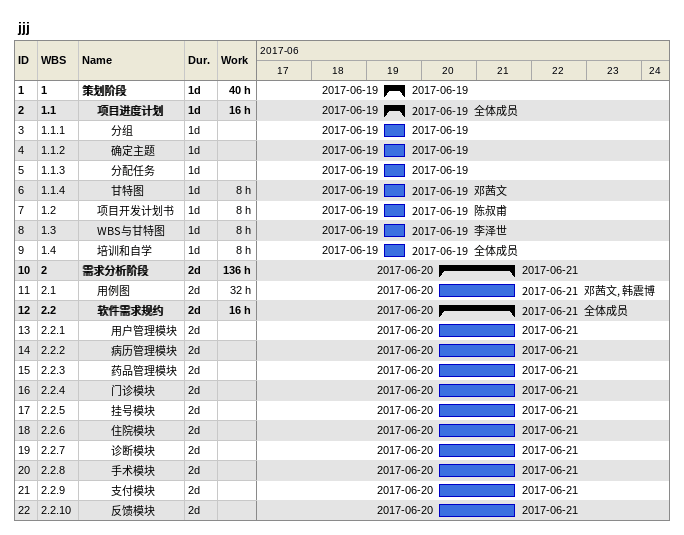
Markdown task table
jjj

| ID | WBS | Task | Duration | Start | Finish | Resources | Work (h) |
|---|---|---|---|---|---|---|---|
| 1 | 1 | **策划阶段** | 1d | 2017-06-19 | 2017-06-19 |  | 40 |
| 2 | 1.1 | **项目进度计划** | 1d | 2017-06-19 | 2017-06-19 | 全体成员 | 16 |
| 3 | 1.1.1 | 分组 | 1d | 2017-06-19 | 2017-06-19 |  |  |
| 4 | 1.1.2 | 确定主题 | 1d | 2017-06-19 | 2017-06-19 |  |  |
| 5 | 1.1.3 | 分配任务 | 1d | 2017-06-19 | 2017-06-19 |  |  |
| 6 | 1.1.4 | 甘特图 | 1d | 2017-06-19 | 2017-06-19 | 邓茜文 | 8 |
| 7 | 1.2 | 项目开发计划书 | 1d | 2017-06-19 | 2017-06-19 | 陈叔甫 | 8 |
| 8 | 1.3 | WBS与甘特图 | 1d | 2017-06-19 | 2017-06-19 | 李泽世 | 8 |
| 9 | 1.4 | 培训和自学 | 1d | 2017-06-19 | 2017-06-19 | 全体成员 | 8 |
| 10 | 2 | **需求分析阶段** | 2d | 2017-06-20 | 2017-06-21 |  | 136 |
| 11 | 2.1 | 用例图 | 2d | 2017-06-20 | 2017-06-21 | 邓茜文, 韩震博 | 32 |
| 12 | 2.2 | **软件需求规约** | 2d | 2017-06-20 | 2017-06-21 | 全体成员 | 16 |
| 13 | 2.2.1 | 用户管理模块 | 2d | 2017-06-20 | 2017-06-21 |  |  |
| 14 | 2.2.2 | 病历管理模块 | 2d | 2017-06-20 | 2017-06-21 |  |  |
| 15 | 2.2.3 | 药品管理模块 | 2d | 2017-06-20 | 2017-06-21 |  |  |
| 16 | 2.2.4 | 门诊模块 | 2d | 2017-06-20 | 2017-06-21 |  |  |
| 17 | 2.2.5 | 挂号模块 | 2d | 2017-06-20 | 2017-06-21 |  |  |
| 18 | 2.2.6 | 住院模块 | 2d | 2017-06-20 | 2017-06-21 |  |  |
| 19 | 2.2.7 | 诊断模块 | 2d | 2017-06-20 | 2017-06-21 |  |  |
| 20 | 2.2.8 | 手术模块 | 2d | 2017-06-20 | 2017-06-21 |  |  |
| 21 | 2.2.9 | 支付模块 | 2d | 2017-06-20 | 2017-06-21 |  |  |
| 22 | 2.2.10 | 反馈模块 | 2d | 2017-06-20 | 2017-06-21 |  |  |
